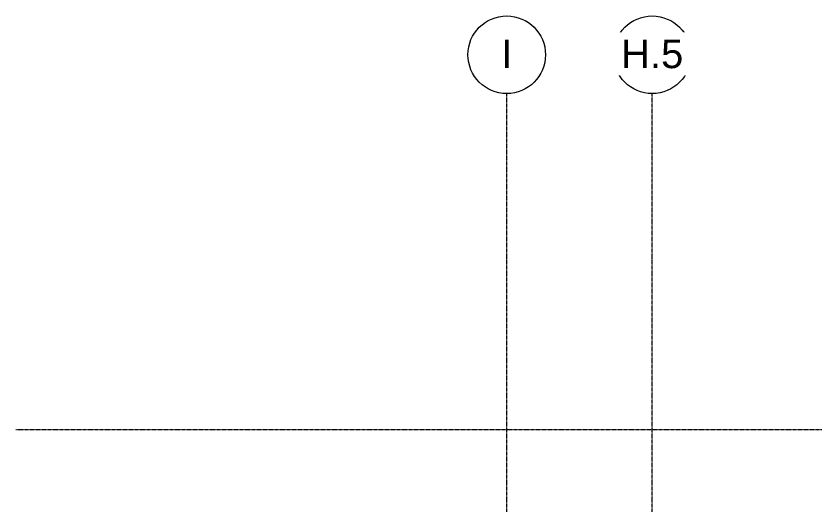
# Model space of a CAD drawing. Header units: inches. Extents: x -26493 to -15674, y -132 to 673.
# Drawn here: x -18442 to -17784, y 271 to 673 of the extents above; entities that cross this region are included whole.
import ezdxf

# ---------------------------------------------------------------- set-up
doc = ezdxf.new("R2010")
doc.units = ezdxf.units.IN
doc.header["$MEASUREMENT"] = 0
doc.linetypes.add('Grid Line 1_2_', pattern=[0.875, 0.5, -0.125, 0.125, -0.125])
for name, color, linetype, lineweight in [('A-FLOR-LEVL', 51, 'Continuous', 9), ('S-GRID', 1, 'Continuous', 9), ('S-GRID-IDEN', 1, 'Continuous', 9)]:
    doc.layers.add(name, color=color, linetype=linetype, lineweight=lineweight)
doc.styles.add('Arial_1', font='arial.ttf', dxfattribs={"height": 23.60479})

# ---------------------------------------------------------------- blocks, each defined once
blk = doc.blocks.new('Grid - Grid Head - Circle-14747-Section 1')
at = {"layer": 'S-GRID-IDEN'}
blk.add_circle((-21150.05, 641), 32, dxfattribs=at)

msp = doc.modelspace()

# ---------------------------------------------------------------- linework, layer by layer
at = {"layer": 'A-FLOR-LEVL', "linetype": 'Grid Line 1_2_'}
msp.add_line((-18442.29, 332), (-15705.52, 332), dxfattribs=at)
at = {"layer": 'S-GRID', "linetype": 'Grid Line 1_2_'}
for p, q in [((-18037.47, -132), (-18037.47, 609)), ((-17917.47, -132), (-17917.47, 609))]:
    msp.add_line(p, q, dxfattribs=at)

# ---------------------------------------------------------------- block references
at = {"layer": 'S-GRID-IDEN'}
for p in [(3112.58, 0), (3232.58, 0)]:
    msp.add_blockref('Grid - Grid Head - Circle-14747-Section 1', p, dxfattribs=at)

# ---------------------------------------------------------------- next in the draw order: texts
at = {"layer": 'S-GRID-IDEN', "attachment_point": 2, "line_spacing_factor": 0.938532, "style": 'Arial_1', "bg_fill": 3, "box_fill_scale": 1.25, "bg_fill_color": 0, "bg_fill_transparency": 0}
for s, insert, char_height, width in [('I', (-18037.47, 653.58), 23.6, 10.944), ('H.5', (-17917.47, 653.58), 23.605, 61.056)]:
    msp.add_mtext(s, dxfattribs=dict(at, insert=insert, char_height=char_height, width=width))

doc.saveas('drawing.dxf')
